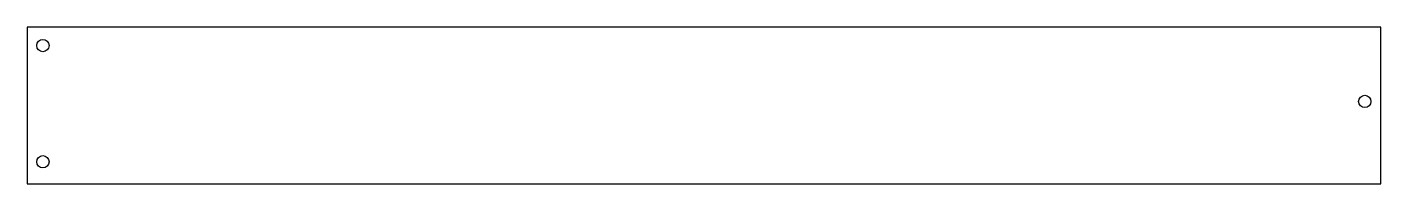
# Model space of a CAD drawing. Header units: millimetres. Extents: x -192 to 192, y -22 to 22.
import ezdxf

# ---------------------------------------------------------------- set-up
doc = ezdxf.new("R2010")
doc.units = ezdxf.units.MM

msp = doc.modelspace()

# ---------------------------------------------------------------- linework, layer by layer
at = {"color": 7, "linetype": 'Continuous', "lineweight": 25}
for p, q in [((-192.5, 22.3), (-192.5, -22.3)), ((192.5, 22.3), (-192.5, 22.3)), ((192.5, -22.3), (192.5, 22.3)), ((-192.5, -22.3), (192.5, -22.3))]:
    msp.add_line(p, q, dxfattribs=at)
for centre in [(-188.01, 17.03), (187.91, 1.16), (-188.01, -15.99)]:
    msp.add_circle(centre, 1.75, dxfattribs=at)

doc.saveas('drawing.dxf')
